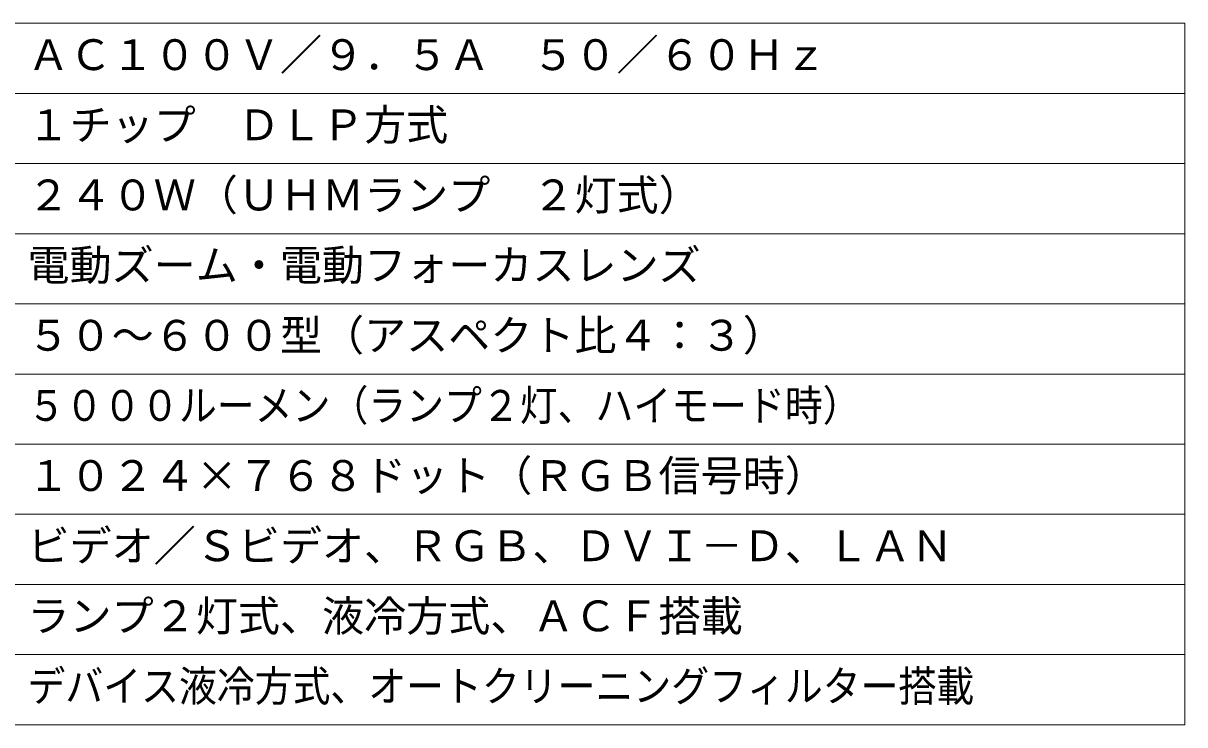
# Model space of a CAD drawing. Units: millimetres, scale not verified. Extents: x -62 to 63, y -57 to 57.
# Drawn here: x -20.3 to 62.5, y -56.5 to -6.5 of the extents above; entities that cross this region are included whole.
import ezdxf
from ezdxf.enums import TextEntityAlignment as Align

# ---------------------------------------------------------------- set-up
doc = ezdxf.new("R2010")
doc.units = ezdxf.units.MM
doc.header["$LTSCALE"] = 0.125
doc.layers.add('0-1_WAKU', color=1, linetype='Continuous', lineweight=18)
doc.layers.add('0-2_MOJI1', color=7, linetype='Continuous')
doc.styles.add('ＭＳ ゴシック', font='')
doc.styles.get('ＭＳ ゴシック').set_extended_font_data('MS Gothic')

msp = doc.modelspace()

# ---------------------------------------------------------------- linework, layer by layer
at = {"layer": '0-1_WAKU', "color": 4}
for p, q in [((62.5143, -6.51), (-62.4857, -6.51)), ((62.5143, -56.51), (62.5143, -6.51)), ((-62.4857, -56.51), (62.5143, -56.51))]:
    msp.add_line(p, q, dxfattribs=at)
at = {"layer": '0-1_WAKU'}
for p, q in [((-62.4857, -11.51), (62.5143, -11.51)), ((-62.4857, -16.51), (62.5143, -16.51)), ((-62.4857, -21.51), (62.5143, -21.51)), ((-62.4857, -26.51), (62.5143, -26.51)), ((-62.4857, -31.51), (62.5143, -31.51)), ((-62.4857, -36.51), (62.5143, -36.51)), ((-62.4857, -41.51), (62.5143, -41.51)), ((-62.4857, -46.51), (62.5143, -46.51)), ((-62.4857, -51.51), (62.5143, -51.51))]:
    msp.add_line(p, q, dxfattribs=at)

# ---------------------------------------------------------------- texts
at = {"layer": '0-2_MOJI1', "style": 'ＭＳ ゴシック'}
for s, p in [('ＡＣ１００Ｖ／９．５Ａ\u3000５０／６０Ｈｚ', (-19.9857, -10.51)), ('１チップ\u3000ＤＬＰ方式', (-19.9857, -15.51)), ('２４０Ｗ（ＵＨＭランプ\u3000２灯式）\u3000', (-19.9857, -20.51)), ('電動ズーム・電動フォーカスレンズ', (-19.9857, -25.51)), ('５０～６００型（アスペクト比４：３）', (-19.9857, -30.51)), ('１０２４×７６８ドット（ＲＧＢ信号時）', (-19.9857, -40.51)), ('ビデオ／Ｓビデオ、ＲＧＢ、ＤＶＩ－Ｄ、ＬＡＮ', (-19.9857, -45.51)), ('ランプ２灯式、液冷方式、ＡＣＦ搭載', (-19.9857, -50.51))]:
    msp.add_text(s, height=2.199, dxfattribs=at).set_placement(p, align=Align.BOTTOM_LEFT)
at = {"layer": '0-2_MOJI1', "style": 'ＭＳ ゴシック', "width": 0.9}
for s, p in [('５０００ルーメン（ランプ２灯、ハイモード時）', (-19.9857, -35.51)), ('デバイス液冷方式、オートクリーニングフィルター搭載', (-19.9857, -55.51))]:
    msp.add_text(s, height=2.199, dxfattribs=at).set_placement(p, align=Align.BOTTOM_LEFT)

doc.saveas('drawing.dxf')
